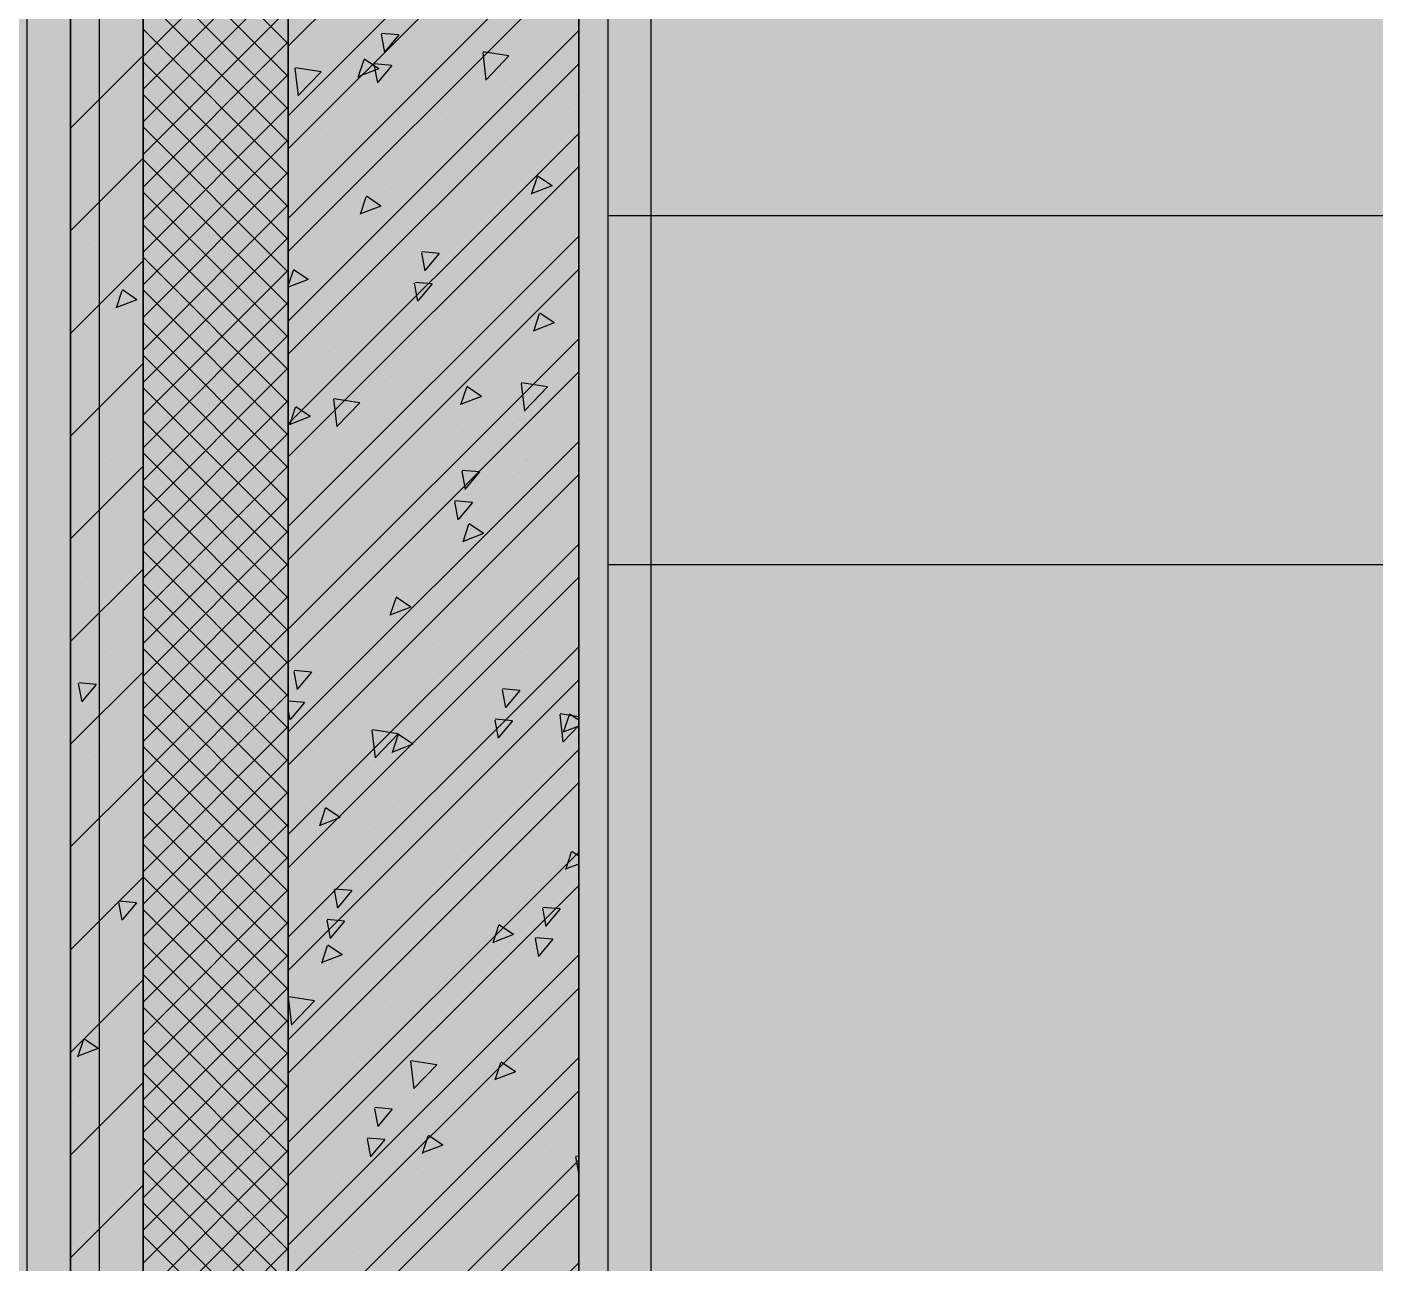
# Model space of a CAD drawing. Header units: inches. Extents: x 143994 to 247866, y 243815 to 272761.
# Drawn here: x 225158 to 226087, y 262375 to 263226 of the extents above; entities that cross this region are included whole.
import ezdxf

# ---------------------------------------------------------------- set-up
doc = ezdxf.new("R2010")
doc.units = ezdxf.units.IN
doc.header["$LTSCALE"] = 1000
doc.header["$MEASUREMENT"] = 0
doc.layers.get('DEFPOINTS').update_dxf_attribs({"color": 62})
for name, color, linetype in [('0-建筑1F', 127, 'Continuous'), ('0-建筑2F', 127, 'Continuous'), ('A-S-face(建筑粉刷线)', 136, 'Continuous'), ('A-Wall-Patn', 255, 'Continuous'), ('I-finish', 8, 'Continuous'), ('PUB_HATCH', 8, 'Continuous')]:
    doc.layers.add(name, color=color, linetype=linetype)
doc.layers.add('A-Wall', color=254, linetype='Continuous', lineweight=35)
doc.layers.add('W-保温层', color=8, linetype='Continuous', lineweight=13)

# ---------------------------------------------------------------- blocks, each defined once
blk = doc.blocks.new('144')
at = {"layer": 'A-S-face(建筑粉刷线)', "color": 127}
blk.add_line((641006.92, -376430.28), (641006.92, -380030.28), dxfattribs=at)
at = {"layer": 'A-Wall', "color": 127}
for p, q in [((640636.92, -376060.28), (640636.92, -379750.28)), ((640686.92, -379750.28), (640686.92, -376110.28)), ((640786.92, -376210.28), (640786.92, -379850.28)), ((640986.92, -380010.28), (640986.92, -376410.28))]:
    blk.add_line(p, q, dxfattribs=at)
at = {"layer": 'PUB_HATCH', "color": 127, "linetype": 'Continuous'}
for p, q in [((640986.92, -376791.34), (640786.92, -376991.34)), ((640986.92, -376862.05), (640786.92, -377062.05)), ((640986.92, -376932.76), (640786.92, -377132.76)), ((640679.75, -376940.65), (640679.75, -376940.65)), ((640878.53, -376934.72), (640878.53, -376934.72)), ((640686.92, -376949.92), (640636.92, -376999.92)), ((640641.41, -376945.2), (640641.41, -376945.2)), ((640659.9, -376948.22), (640659.9, -376948.22)), ((640893.28, -376949.67), (640893.28, -376949.67)), ((640920.83, -376947.8), (640923.04, -376966.79)), ((640938.92, -376950.19), (640921.13, -376947.43)), ((640938.92, -376950.19), (640923.34, -376966.43)), ((640845.94, -376956.14), (640848.25, -376968.68)), ((640858.18, -376956.69), (640846.23, -376955.64)), ((640858.18, -376956.69), (640848.54, -376968.18)), ((640674.82, -376961.61), (640674.82, -376961.61)), ((640951.07, -376975.15), (640951.07, -376975.15)), ((640985.72, -376977.28), (640985.72, -376977.28)), ((640979.98, -376986.31), (640979.98, -376986.31)), ((640834.43, -376995.17), (640834.43, -376995.17)), ((640859.41, -376993.91), (640859.41, -376993.91)), ((640986.92, -377003.47), (640786.92, -377203.47)), ((640809.35, -377000.5), (640809.35, -377000.5)), ((640876.1, -377001.3), (640876.1, -377001.3)), ((640686.92, -377020.63), (640636.92, -377070.63)), ((640811.32, -377024.46), (640811.32, -377024.46)), ((640672.39, -377028.19), (640672.39, -377028.19)), ((640918.08, -377028.98), (640918.08, -377028.98)), ((640639.96, -377042.31), (640639.96, -377042.31)), ((640882.36, -377039.08), (640882.36, -377039.08)), ((640840.41, -377047.32), (640836.35, -377059.41)), ((640850.65, -377053.53), (640836.65, -377058.91)), ((640850.65, -377053.53), (640840.7, -377046.82)), ((640853.49, -377051.33), (640853.49, -377051.33)), ((640977.54, -377052.89), (640977.54, -377052.89)), ((640933.11, -377056.16), (640933.11, -377056.16)), ((640960.25, -377055.84), (640960.25, -377055.84)), ((640806.8, -377072.79), (640806.8, -377072.79)), ((640873.67, -377067.88), (640873.67, -377067.88)), ((640649.08, -377079.12), (640649.08, -377079.12)), ((640986.92, -377074.18), (640786.92, -377274.18)), ((640686.92, -377091.34), (640636.92, -377141.34)), ((640680.99, -377089.36), (640680.99, -377089.36)), ((640669.96, -377094.77), (640669.96, -377094.77)), ((640873.69, -377106.58), (640876, -377119.12)), ((640885.93, -377107.12), (640873.98, -377106.08)), ((640885.93, -377107.13), (640876.29, -377118.62)), ((640672.37, -377111.83), (640668.31, -377123.91)), ((640682.61, -377118.04), (640668.6, -377123.41)), ((640682.61, -377118.04), (640672.66, -377111.33)), ((640959.79, -377127.85), (640955.74, -377139.93)), ((640956.24, -377125.07), (640956.24, -377125.07)), ((640970.03, -377134.06), (640960.08, -377127.35)), ((640975.11, -377119.46), (640975.11, -377119.46)), ((640871.23, -377134.46), (640871.23, -377134.46)), ((640880.5, -377135.05), (640880.5, -377135.05)), ((640970.03, -377134.06), (640956.03, -377139.43)), ((640986.92, -377144.89), (640786.92, -377344.89)), ((640814.54, -377153.53), (640814.54, -377153.53)), ((640686.92, -377162.05), (640636.92, -377212.05)), ((640667.53, -377161.35), (640667.53, -377161.35)), ((640874.1, -377158.41), (640874.1, -377158.41)), ((640921.3, -377158.04), (640921.3, -377158.04)), ((640947.35, -377175.73), (640949.55, -377194.72)), ((640965.43, -377178.12), (640947.65, -377175.36)), ((640965.43, -377178.12), (640949.86, -377194.36)), ((640791.75, -377192.35), (640787.69, -377204.44)), ((640801.99, -377198.56), (640792.04, -377191.85)), ((640972.68, -377186.04), (640972.68, -377186.04)), ((640640.82, -377198.46), (640640.82, -377198.46)), ((640801.99, -377198.56), (640787.98, -377203.94)), ((640868.8, -377201.04), (640868.8, -377201.04)), ((640953.7, -377197.37), (640953.7, -377197.37)), ((640903.63, -377203.96), (640903.63, -377203.96)), ((640986.92, -377215.61), (640786.92, -377415.61)), ((640827.88, -377213.93), (640827.88, -377213.93)), ((640665.09, -377227.92), (640665.09, -377227.92)), ((640950.48, -377228.41), (640950.48, -377228.41)), ((640686.92, -377232.76), (640636.92, -377282.76)), ((640651.5, -377237.15), (640651.5, -377237.15)), ((640839.34, -377232.84), (640839.34, -377232.84)), ((640946.11, -377237.35), (640946.11, -377237.35)), ((640833.84, -377248.43), (640833.84, -377248.43)), ((640667.98, -377250.68), (640667.98, -377250.68)), ((640901.44, -377257.02), (640903.75, -377269.56)), ((640913.68, -377257.56), (640901.73, -377256.52)), ((640913.68, -377257.56), (640904.04, -377269.05)), ((640970.25, -377252.62), (640970.25, -377252.62)), ((640866.37, -377267.62), (640866.37, -377267.62)), ((640881.51, -377259.7), (640881.51, -377259.7)), ((640901.08, -377276.25), (640901.08, -377276.25)), ((640911.13, -377272.88), (640907.07, -377284.96)), ((640921.37, -377279.09), (640911.42, -377272.38)), ((640986.92, -377286.32), (640786.92, -377486.32)), ((640851.02, -377282.84), (640851.02, -377282.84)), ((640921.37, -377279.09), (640907.36, -377284.46)), ((640662.66, -377294.5), (640662.66, -377294.5)), ((640881.77, -377292.34), (640881.77, -377292.34)), ((640686.92, -377303.47), (640636.92, -377353.47)), ((640648.96, -377309.44), (640648.96, -377309.44)), ((640967.82, -377319.2), (640967.82, -377319.2)), ((640648.49, -377332.38), (640648.49, -377332.38)), ((640863.94, -377334.2), (640863.94, -377334.2)), ((640974.78, -377338.5), (640974.78, -377338.5)), ((640986.92, -377357.03), (640786.92, -377557.03)), ((640848.47, -377355.13), (640848.47, -377355.13)), ((640660.23, -377361.08), (640660.23, -377361.08)), ((640798.4, -377361.72), (640798.4, -377361.72)), ((640842.57, -377361.9), (640842.57, -377361.9)), ((640949.33, -377366.41), (640949.33, -377366.41)), ((640686.92, -377374.18), (640636.92, -377424.18)), ((640642.28, -377382.36), (640644.6, -377394.89)), ((640654.53, -377382.9), (640642.57, -377381.86)), ((640654.53, -377382.9), (640644.89, -377394.39)), ((640965.38, -377385.78), (640965.38, -377385.78)), ((640797.98, -377395.45), (640786.92, -377394.48)), ((640797.98, -377395.45), (640788.34, -377406.94)), ((640786.92, -377401.34), (640788.05, -377407.44)), ((640861.51, -377400.77), (640861.51, -377400.77)), ((640941.43, -377408), (640929.48, -377406.96)), ((640973.86, -377403.66), (640976.07, -377422.65)), ((640986.92, -377405.27), (640974.16, -377403.29)), ((640873.51, -377411.67), (640873.51, -377411.67)), ((640929.19, -377407.46), (640931.5, -377419.99)), ((640941.43, -377408), (640931.79, -377419.49)), ((640986.92, -377411.29), (640976.37, -377422.28)), ((640862.46, -377417.91), (640858.41, -377429.99)), ((640872.71, -377424.12), (640858.7, -377429.49)), ((640872.71, -377424.12), (640862.76, -377417.41)), ((640922.17, -377417.38), (640922.17, -377417.38)), ((640653.84, -377432.19), (640653.84, -377432.19)), ((640657.8, -377427.66), (640657.8, -377427.66)), ((640986.92, -377427.74), (640786.92, -377627.74)), ((640795.86, -377434.01), (640795.86, -377434.01)), ((640867.37, -377441.21), (640867.37, -377441.21)), ((640686.92, -377444.89), (640636.92, -377494.89)), ((640640.23, -377451.71), (640640.23, -377451.71)), ((640670.04, -377450.58), (640670.04, -377450.58)), ((640962.95, -377452.36), (640962.95, -377452.36)), ((640974.14, -377445.72), (640974.14, -377445.72)), ((640802.78, -377463.56), (640802.78, -377463.56)), ((640859.07, -377467.35), (640859.07, -377467.35)), ((640909.54, -377468.07), (640909.54, -377468.07)), ((640945.3, -377486.29), (640945.3, -377486.29)), ((640949.89, -377481.66), (640949.89, -377481.66)), ((640655.37, -377494.24), (640655.37, -377494.24)), ((640986.92, -377498.45), (640786.92, -377698.45)), ((640869.55, -377496.27), (640869.55, -377496.27)), ((640981.85, -377498.43), (640977.79, -377510.52)), ((640986.92, -377501.16), (640982.14, -377497.93)), ((640833.25, -377501.68), (640833.25, -377501.68)), ((640986.92, -377506.62), (640978.08, -377510.02)), ((640686.92, -377515.61), (640636.92, -377565.61)), ((640960.52, -377518.94), (640960.52, -377518.94)), ((640670.03, -377532.8), (640672.35, -377545.33)), ((640682.28, -377533.34), (640670.32, -377532.29)), ((640682.28, -377533.34), (640672.64, -377544.83)), ((640856.64, -377533.93), (640856.64, -377533.93)), ((640813.49, -377545.35), (640815.8, -377557.88)), ((640825.73, -377545.89), (640813.78, -377544.84)), ((640825.73, -377545.89), (640816.09, -377557.38)), ((640881.18, -377545.6), (640881.18, -377545.6)), ((640652.93, -377560.82), (640652.93, -377560.82)), ((640657.07, -377561.25), (640657.07, -377561.25)), ((640813.8, -377562.94), (640809.75, -377575.02)), ((640824.04, -377569.15), (640814.09, -377562.44)), ((640942.75, -377558.58), (640942.75, -377558.58)), ((640956.94, -377557.9), (640959.25, -377570.43)), ((640969.18, -377558.44), (640957.23, -377557.39)), ((640969.18, -377558.44), (640959.54, -377569.93)), ((640986.92, -377569.16), (640786.92, -377769.16)), ((640824.04, -377569.15), (640810.04, -377574.52)), ((640870.59, -377570.27), (640870.59, -377570.27)), ((640892.68, -377565.18), (640892.68, -377565.18)), ((640816.94, -377575.15), (640816.94, -377575.15)), ((640977.36, -377574.78), (640977.36, -377574.78)), ((640686.92, -377586.32), (640636.92, -377636.32)), ((640647.9, -377585.64), (640647.9, -377585.64)), ((640958.09, -377585.52), (640958.09, -377585.52)), ((640640.56, -377598.37), (640640.56, -377598.37)), ((640786.93, -377598.48), (640789.14, -377617.47)), ((640805.02, -377600.87), (640787.23, -377598.11)), ((640805.02, -377600.87), (640789.44, -377617.11)), ((640854.21, -377600.51), (640854.21, -377600.51)), ((640645.76, -377627.44), (640641.7, -377639.53)), ((640656, -377633.65), (640646.05, -377626.94)), ((640650.5, -377627.4), (640650.5, -377627.4)), ((640656, -377633.65), (640641.99, -377639.03)), ((640890.14, -377637.47), (640890.14, -377637.47)), ((640681.87, -377640.56), (640681.87, -377640.56)), ((640986.92, -377639.87), (640786.92, -377839.87)), ((640788.63, -377645.07), (640788.63, -377645.07)), ((640840.07, -377644.06), (640840.07, -377644.06)), ((640933.18, -377643.46), (640929.13, -377655.55)), ((640943.42, -377649.67), (640933.48, -377642.96)), ((640686.92, -377657.03), (640636.92, -377707.03)), ((640895.4, -377649.58), (640895.4, -377649.58)), ((640943.42, -377649.67), (640929.42, -377655.05)), ((640955.66, -377652.09), (640955.66, -377652.09)), ((640872.92, -377664.93), (640872.92, -377664.93)), ((640638.01, -377670.66), (640638.01, -377670.66)), ((640830.8, -377671.93), (640830.8, -377671.93)), ((640851.78, -377667.09), (640851.78, -377667.09)), ((640937.57, -377676.44), (640937.57, -377676.44)), ((640648.07, -377693.98), (640648.07, -377693.98)), ((640841.24, -377695.78), (640843.55, -377708.32)), ((640853.48, -377696.33), (640841.53, -377695.28)), ((640853.48, -377696.33), (640843.84, -377707.82)), ((640963.83, -377699.72), (640963.83, -377699.72)), ((640639.64, -377704.97), (640639.64, -377704.97)), ((640986.92, -377710.58), (640786.92, -377910.58)), ((640984.69, -377708.34), (640986.92, -377720.44)), ((640986.92, -377708), (640984.98, -377707.83)), ((640837.52, -377716.35), (640837.52, -377716.35)), ((640953.22, -377718.67), (640953.22, -377718.67)), ((640686.92, -377727.74), (640636.92, -377777.74)), ((640787.46, -377722.94), (640787.46, -377722.94)), ((640849.35, -377733.67), (640849.35, -377733.67)), ((640949.3, -377734.92), (640949.3, -377734.92)), ((640832.66, -377754.94), (640832.66, -377754.94)), ((640645.64, -377760.55), (640645.64, -377760.55)), ((640685.09, -377769.62), (640685.09, -377769.62)), ((640791.86, -377774.13), (640791.86, -377774.13)), ((640986.92, -377781.29), (640786.92, -377981.29)), ((640898.62, -377778.64), (640898.62, -377778.64)), ((640911.22, -377778.6), (640911.22, -377778.6))]:
    blk.add_line(p, q, dxfattribs=at)
at = {"layer": 'W-保温层', "color": 127}
for p, q in [((640686.92, -376110.28), (640686.92, -379850.28)), ((640786.92, -379850.28), (640786.92, -376210.28))]:
    blk.add_line(p, q, dxfattribs=at)
at = {"layer": 'W-保温层', "color": 127, "linetype": 'Continuous'}
for p, q in [((640686.92, -376841.93), (640786.92, -376941.93)), ((640786.92, -376850.63), (640686.92, -376950.63)), ((640686.92, -376886.83), (640786.92, -376986.83)), ((640786.92, -376895.53), (640686.92, -376995.53)), ((640686.92, -376931.73), (640786.92, -377031.73)), ((640786.92, -376940.43), (640686.92, -377040.43)), ((640686.92, -376976.63), (640786.92, -377076.63)), ((640786.92, -376985.33), (640686.92, -377085.33)), ((640686.92, -377021.53), (640786.92, -377121.53)), ((640786.92, -377030.24), (640686.92, -377130.24)), ((640686.92, -377066.43), (640786.92, -377166.43)), ((640786.92, -377075.14), (640686.92, -377175.14)), ((640686.92, -377111.33), (640786.92, -377211.33)), ((640786.92, -377120.04), (640686.92, -377220.04)), ((640686.92, -377156.23), (640786.92, -377256.23)), ((640786.92, -377164.94), (640686.92, -377264.94)), ((640686.92, -377201.14), (640786.92, -377301.14)), ((640786.92, -377209.84), (640686.92, -377309.84)), ((640686.92, -377246.04), (640786.92, -377346.04)), ((640786.92, -377254.74), (640686.92, -377354.74)), ((640686.92, -377290.94), (640786.92, -377390.94)), ((640786.92, -377299.64), (640686.92, -377399.64)), ((640686.92, -377335.84), (640786.92, -377435.84)), ((640786.92, -377344.54), (640686.92, -377444.54)), ((640686.92, -377380.74), (640786.92, -377480.74)), ((640786.92, -377389.45), (640686.92, -377489.45)), ((640686.92, -377425.64), (640786.92, -377525.64)), ((640786.92, -377434.35), (640686.92, -377534.35)), ((640686.92, -377470.54), (640786.92, -377570.54)), ((640786.92, -377479.25), (640686.92, -377579.25)), ((640686.92, -377515.44), (640786.92, -377615.44)), ((640786.92, -377524.15), (640686.92, -377624.15)), ((640686.92, -377560.35), (640786.92, -377660.35)), ((640786.92, -377569.05), (640686.92, -377669.05)), ((640686.92, -377605.25), (640786.92, -377705.25)), ((640786.92, -377613.95), (640686.92, -377713.95)), ((640686.92, -377650.15), (640786.92, -377750.15)), ((640786.92, -377658.85), (640686.92, -377758.85)), ((640686.92, -377695.05), (640786.92, -377795.05)), ((640786.92, -377703.76), (640686.92, -377803.76)), ((640686.92, -377739.95), (640786.92, -377839.95)), ((640786.92, -377748.66), (640686.92, -377848.66))]:
    blk.add_line(p, q, dxfattribs=at)
blk = doc.blocks.new('1442323')
at = {"layer": 'A-S-face(建筑粉刷线)', "color": 127}
blk.add_line((683056.92, -376519.31), (683056.92, -380239.31), dxfattribs=at)
at = {"layer": 'A-Wall', "color": 127}
for p, q in [((682686.92, -376149.31), (682686.92, -380239.31)), ((682736.92, -380239.31), (682736.92, -376199.31)), ((682836.92, -376299.31), (682836.92, -380239.31)), ((683036.92, -380239.31), (683036.92, -376499.31))]:
    blk.add_line(p, q, dxfattribs=at)
at = {"layer": 'I-finish', "color": 127}
for p, q in [((685636.92, -377149.31), (683056.92, -377149.31)), ((683056.92, -377389.31), (685396.92, -377389.31))]:
    blk.add_line(p, q, dxfattribs=at)
at = {"layer": 'PUB_HATCH', "color": 127, "linetype": 'Continuous'}
for p, q in [((683036.92, -376832.51), (682836.92, -377032.51)), ((683036.92, -376903.22), (682836.92, -377103.22)), ((683036.92, -376973.94), (682836.92, -377173.94)), ((682837.81, -377024.49), (682837.81, -377024.49)), ((682873.71, -377020.28), (682873.71, -377020.28)), ((682900.89, -377024.27), (682903.2, -377036.81)), ((682913.13, -377024.78), (682901.18, -377023.74)), ((682913.13, -377024.78), (682903.49, -377036.27)), ((682691.41, -377034.23), (682691.41, -377034.23)), ((682729.75, -377029.68), (682729.75, -377029.68)), ((682944.57, -377029), (682944.57, -377029)), ((682736.92, -377038.95), (682686.92, -377088.95)), ((682709.9, -377037.25), (682709.9, -377037.25)), ((683036.92, -377044.65), (682836.92, -377244.65)), ((682888.96, -377041.91), (682884.91, -377053.99)), ((682899.21, -377048.08), (682889.26, -377041.37)), ((682724.82, -377050.64), (682724.82, -377050.64)), ((682841.51, -377047.72), (682843.72, -377066.71)), ((682859.6, -377050.09), (682841.81, -377047.33)), ((682859.6, -377050.09), (682844.02, -377066.32)), ((682879.98, -377051.36), (682879.98, -377051.36)), ((682899.21, -377048.08), (682885.2, -377053.46)), ((683011.13, -377050.6), (683011.13, -377050.6)), ((682910.11, -377063.4), (682910.11, -377063.4)), ((682986.74, -377055.87), (682986.74, -377055.87)), ((682896.85, -377089.19), (682896.85, -377089.19)), ((682946.91, -377082.6), (682946.91, -377082.6)), ((682736.92, -377109.66), (682686.92, -377159.66)), ((682722.39, -377117.22), (682722.39, -377117.22)), ((683036.92, -377115.36), (682836.92, -377315.36)), ((682963.63, -377111.1), (682963.63, -377111.1)), ((683008.7, -377117.17), (683008.7, -377117.17)), ((683008.35, -377122.43), (683004.29, -377134.52)), ((683018.59, -377128.61), (683008.64, -377121.9)), ((682689.96, -377131.34), (682689.96, -377131.34)), ((682846.99, -377131.12), (682846.99, -377131.12)), ((682907.68, -377129.98), (682907.68, -377129.98)), ((683018.59, -377128.61), (683004.58, -377133.98)), ((683020.61, -377144.85), (683020.61, -377144.85)), ((682841.03, -377153.56), (682841.03, -377153.56)), ((682894.3, -377161.48), (682894.3, -377161.48)), ((682947.8, -377158.07), (682947.8, -377158.07)), ((682699.08, -377168.15), (682699.08, -377168.15)), ((682844.23, -377168.07), (682844.23, -377168.07)), ((682928.64, -377174.71), (682930.95, -377187.25)), ((682940.88, -377175.22), (682928.93, -377174.18)), ((682736.92, -377180.37), (682686.92, -377230.37)), ((682719.96, -377183.8), (682719.96, -377183.8)), ((682730.99, -377178.39), (682730.99, -377178.39)), ((682940.88, -377175.22), (682931.24, -377186.71)), ((683006.27, -377183.75), (683006.27, -377183.75)), ((683036.92, -377186.07), (682836.92, -377386.07)), ((682840.3, -377186.94), (682836.92, -377197.01)), ((682850.54, -377193.11), (682836.92, -377198.34)), ((682850.54, -377193.11), (682840.59, -377186.4)), ((682722.37, -377200.86), (682718.31, -377212.94)), ((682732.61, -377207.07), (682722.66, -377200.36)), ((682905.25, -377196.56), (682905.25, -377196.56)), ((682923.37, -377201.11), (682923.37, -377201.11)), ((682732.61, -377207.07), (682718.6, -377212.44)), ((682968, -377223.73), (682968, -377223.73)), ((682865.84, -377232.87), (682865.84, -377232.87)), ((682972.6, -377237.38), (682972.6, -377237.38)), ((682841.69, -377240.36), (682841.69, -377240.36)), ((682971.29, -377245.02), (682971.29, -377245.02)), ((682736.92, -377251.08), (682686.92, -377301.08)), ((682717.53, -377250.37), (682717.53, -377250.37)), ((683036.92, -377256.78), (682836.92, -377456.78)), ((683003.84, -377250.33), (683003.84, -377250.33)), ((682854.66, -377265.04), (682854.66, -377265.04)), ((682902.82, -377263.14), (682902.82, -377263.14)), ((682908.01, -377259.73), (682908.01, -377259.73)), ((682959.68, -377267.46), (682955.63, -377279.55)), ((682969.92, -377273.64), (682959.98, -377266.93)), ((683014.77, -377264.24), (683014.77, -377264.24)), ((682868.03, -377275.65), (682870.24, -377294.64)), ((682886.12, -377278.01), (682868.33, -377275.25)), ((682969.92, -377273.64), (682955.92, -377279.01)), ((682886.12, -377278.01), (682870.54, -377294.25)), ((682690.82, -377287.49), (682690.82, -377287.49)), ((682991.13, -377292.64), (682991.13, -377292.64)), ((682915.38, -377302.61), (682915.38, -377302.61)), ((682736.92, -377321.79), (682686.92, -377371.79)), ((682715.09, -377316.95), (682715.09, -377316.95)), ((683001.4, -377316.91), (683001.4, -377316.91)), ((682701.5, -377326.18), (682701.5, -377326.18)), ((683036.92, -377327.49), (682836.92, -377527.49)), ((682900.38, -377329.72), (682900.38, -377329.72)), ((682956.39, -377325.15), (682958.7, -377337.69)), ((682968.63, -377325.66), (682956.68, -377324.61)), ((682968.63, -377325.66), (682958.99, -377337.15)), ((682717.98, -377339.71), (682717.98, -377339.71)), ((682869.06, -377361.93), (682869.06, -377361.93)), ((682963.04, -377364.35), (682963.04, -377364.35)), ((682975.82, -377366.44), (682975.82, -377366.44)), ((682988.58, -377364.93), (682988.58, -377364.93)), ((682938.51, -377371.52), (682938.51, -377371.52)), ((682712.66, -377383.53), (682712.66, -377383.53)), ((682846.4, -377384.38), (682846.4, -377384.38)), ((682862.77, -377381.5), (682862.77, -377381.5)), ((682998.97, -377383.49), (682998.97, -377383.49)), ((682736.92, -377392.5), (682686.92, -377442.5)), ((682897.95, -377396.29), (682897.95, -377396.29)), ((682698.96, -377398.47), (682698.96, -377398.47)), ((683036.92, -377398.2), (682836.92, -377598.2)), ((682911.02, -377412.49), (682906.96, -377424.58)), ((682921.26, -377418.67), (682911.31, -377411.96)), ((682698.49, -377421.41), (682698.49, -377421.41)), ((682921.26, -377418.67), (682907.26, -377424.04)), ((682893.86, -377441.24), (682893.86, -377441.24)), ((682935.97, -377443.82), (682935.97, -377443.82)), ((682710.23, -377450.11), (682710.23, -377450.11)), ((682885.9, -377450.41), (682885.9, -377450.41)), ((682996.54, -377450.07), (682996.54, -377450.07)), ((683000.63, -377445.75), (683000.63, -377445.75)), ((682852.93, -377463.55), (682840.98, -377462.5)), ((682922.78, -377454.37), (682922.78, -377454.37)), ((682736.92, -377463.21), (682686.92, -377513.21)), ((682692.28, -377471.39), (682694.6, -377483.92)), ((682704.53, -377471.93), (682692.57, -377470.88)), ((682704.53, -377471.93), (682694.89, -377483.42)), ((683036.92, -377468.91), (682836.92, -377668.91)), ((682840.69, -377463.04), (682843, -377475.57)), ((682852.93, -377463.55), (682843.29, -377475.04)), ((682895.52, -377462.87), (682895.52, -377462.87)), ((682936.03, -377468.1), (682936.03, -377468.1)), ((682984.14, -377475.59), (682986.45, -377488.12)), ((682996.38, -377476.1), (682984.43, -377475.05)), ((682996.38, -377476.1), (682986.74, -377487.59)), ((682970.7, -377498.28), (682970.7, -377498.28)), ((683030.4, -377493.02), (683026.35, -377505.1)), ((683036.92, -377496.68), (683030.69, -377492.48)), ((682894.54, -377503.57), (682896.75, -377522.57)), ((682912.63, -377505.94), (682894.85, -377503.18)), ((682912.63, -377505.94), (682897.06, -377522.18)), ((683009.67, -377506.07), (683009.67, -377506.07)), ((683036.92, -377500.62), (683026.64, -377504.57)), ((682707.8, -377516.69), (682707.8, -377516.69)), ((682854.07, -377518.3), (682854.07, -377518.3)), ((682994.11, -377516.65), (682994.11, -377516.65)), ((682703.84, -377521.22), (682703.84, -377521.22)), ((682883.35, -377522.7), (682883.35, -377522.7)), ((682736.92, -377533.92), (682686.92, -377583.92)), ((682893.09, -377529.45), (682893.09, -377529.45)), ((682690.23, -377540.74), (682690.23, -377540.74)), ((682720.04, -377539.61), (682720.04, -377539.61)), ((683036.92, -377539.62), (682836.92, -377739.62)), ((682862.36, -377557.52), (682858.3, -377569.61)), ((682872.6, -377563.7), (682858.59, -377569.07)), ((682872.6, -377563.7), (682862.65, -377556.99)), ((682897.09, -377570.3), (682897.09, -377570.3)), ((682705.37, -377583.27), (682705.37, -377583.27)), ((682991.68, -377583.23), (682991.68, -377583.23)), ((683003.85, -377574.81), (683003.85, -377574.81)), ((683032.8, -377574.98), (683032.8, -377574.98)), ((682957.05, -377584.95), (682957.05, -377584.95)), ((682890.66, -377596.03), (682890.66, -377596.03)), ((682736.92, -377604.64), (682686.92, -377654.64)), ((683036.92, -377610.33), (682836.92, -377810.33)), ((682868.44, -377613.48), (682870.75, -377626.01)), ((682880.68, -377613.99), (682868.73, -377612.94)), ((682880.68, -377613.99), (682871.04, -377625.48)), ((682962.45, -377617.61), (682962.45, -377617.61)), ((682720.03, -377621.83), (682722.35, -377634.36)), ((682732.28, -377622.37), (682720.32, -377621.32)), ((682732.28, -377622.37), (682722.64, -377633.86)), ((683011.89, -377626.03), (683014.2, -377638.56)), ((683024.13, -377626.54), (683012.18, -377625.49)), ((683024.13, -377626.54), (683014.49, -377638.03)), ((682845.81, -377637.63), (682845.81, -377637.63)), ((682981.74, -377638.05), (682977.68, -377650.13)), ((682991.98, -377644.22), (682982.03, -377637.51)), ((682991.98, -377644.22), (682977.98, -377649.6)), ((683030.25, -377647.27), (683030.25, -377647.27)), ((682702.93, -377649.85), (682702.93, -377649.85)), ((682707.07, -377650.28), (682707.07, -377650.28)), ((682921.89, -377649.61), (682921.89, -377649.61)), ((682980.18, -377653.86), (682980.18, -377653.86)), ((682989.25, -377649.81), (682989.25, -377649.81)), ((683028.66, -377654.12), (683028.66, -377654.12)), ((682888.22, -377662.61), (682888.22, -377662.61)), ((682904.44, -377663.83), (682904.44, -377663.83)), ((682736.92, -377675.35), (682686.92, -377725.35)), ((682697.9, -377674.67), (682697.9, -377674.67)), ((682857.3, -377671.96), (682857.3, -377671.96)), ((683036.92, -377681.04), (682836.92, -377881.04)), ((682964.06, -377676.47), (682964.06, -377676.47)), ((682690.56, -377687.4), (682690.56, -377687.4)), ((682922.19, -377707.62), (682922.19, -377707.62)), ((682695.76, -377716.47), (682691.7, -377728.56)), ((682706, -377722.68), (682691.99, -377728.06)), ((682706, -377722.68), (682696.05, -377715.97)), ((682700.5, -377716.43), (682700.5, -377716.43)), ((682986.81, -377716.38), (682986.81, -377716.38)), ((682731.87, -377729.59), (682731.87, -377729.59)), ((682885.79, -377729.19), (682885.79, -377729.19)), ((682921.06, -377731.5), (682923.27, -377750.5)), ((682939.15, -377733.87), (682921.36, -377731.11)), ((682977.64, -377726.15), (682977.64, -377726.15)), ((682939.15, -377733.87), (682923.57, -377750.1)), ((682927.57, -377732.74), (682927.57, -377732.74)), ((682736.92, -377746.06), (682686.92, -377796.06)), ((682851.82, -377742.72), (682851.82, -377742.72)), ((682688.01, -377759.69), (682688.01, -377759.69)), ((683036.92, -377751.75), (682836.92, -377951.75)), ((682970.12, -377751.54), (682970.12, -377751.54)), ((682896.19, -377763.91), (682898.5, -377776.45)), ((682908.43, -377764.42), (682896.48, -377763.38)), ((682908.43, -377764.42), (682898.79, -377775.92)), ((682853.48, -377771.56), (682853.48, -377771.56)), ((682698.07, -377783), (682698.07, -377783)), ((682925.11, -377778.67), (682925.11, -377778.67)), ((682933.07, -377783.08), (682929.02, -377795.16)), ((682943.32, -377789.25), (682933.37, -377782.54)), ((682984.38, -377782.96), (682984.38, -377782.96)), ((683031.88, -377783.18), (683031.88, -377783.18)), ((682689.64, -377794), (682689.64, -377794)), ((682883.36, -377795.77), (682883.36, -377795.77)), ((682943.32, -377789.25), (682929.31, -377794.63)), ((682925.02, -377805.03), (682925.02, -377805.03)), ((682874.96, -377811.63), (682874.96, -377811.63)), ((682736.92, -377816.77), (682686.92, -377866.77)), ((683036.92, -377822.46), (682836.92, -378022.46)), ((682695.64, -377849.58), (682695.64, -377849.58)), ((682981.95, -377849.54), (682981.95, -377849.54)), ((682735.09, -377858.65), (682735.09, -377858.65)), ((682843.15, -377853.47), (682843.15, -377853.47)), ((682949.92, -377857.98), (682949.92, -377857.98)), ((682880.93, -377862.35), (682880.93, -377862.35)), ((682998.72, -377867.29), (682998.72, -377867.29))]:
    blk.add_line(p, q, dxfattribs=at)
at = {"layer": 'W-保温层', "color": 127}
for p, q in [((682736.92, -380189.31), (682736.92, -376199.31)), ((682836.92, -376299.31), (682836.92, -380189.31))]:
    blk.add_line(p, q, dxfattribs=at)
at = {"layer": 'W-保温层', "color": 127, "linetype": 'Continuous'}
for p, q in [((682736.92, -376953.36), (682836.92, -377053.36)), ((682836.92, -376962.16), (682736.92, -377062.16)), ((682736.92, -376998.26), (682836.92, -377098.26)), ((682836.92, -377007.06), (682736.92, -377107.06)), ((682736.92, -377043.16), (682836.92, -377143.16)), ((682836.92, -377051.96), (682736.92, -377151.96)), ((682736.92, -377088.06), (682836.92, -377188.06)), ((682836.92, -377096.86), (682736.92, -377196.86)), ((682736.92, -377132.96), (682836.92, -377232.96)), ((682836.92, -377141.77), (682736.92, -377241.77)), ((682736.92, -377177.86), (682836.92, -377277.86)), ((682836.92, -377186.67), (682736.92, -377286.67)), ((682736.92, -377222.76), (682836.92, -377322.76)), ((682836.92, -377231.57), (682736.92, -377331.57)), ((682736.92, -377267.67), (682836.92, -377367.67)), ((682836.92, -377276.47), (682736.92, -377376.47)), ((682736.92, -377312.57), (682836.92, -377412.57)), ((682836.92, -377321.37), (682736.92, -377421.37)), ((682736.92, -377357.47), (682836.92, -377457.47)), ((682836.92, -377366.27), (682736.92, -377466.27)), ((682736.92, -377402.37), (682836.92, -377502.37)), ((682836.92, -377411.17), (682736.92, -377511.17)), ((682736.92, -377447.27), (682836.92, -377547.27)), ((682836.92, -377456.07), (682736.92, -377556.07)), ((682736.92, -377492.17), (682836.92, -377592.17)), ((682836.92, -377500.98), (682736.92, -377600.98)), ((682736.92, -377537.07), (682836.92, -377637.07)), ((682836.92, -377545.88), (682736.92, -377645.88)), ((682736.92, -377581.97), (682836.92, -377681.97)), ((682836.92, -377590.78), (682736.92, -377690.78)), ((682736.92, -377626.88), (682836.92, -377726.88)), ((682836.92, -377635.68), (682736.92, -377735.68)), ((682736.92, -377671.78), (682836.92, -377771.78)), ((682836.92, -377680.58), (682736.92, -377780.58)), ((682736.92, -377716.68), (682836.92, -377816.68)), ((682836.92, -377725.48), (682736.92, -377825.48)), ((682736.92, -377761.58), (682836.92, -377861.58)), ((682836.92, -377770.38), (682736.92, -377870.38)), ((682736.92, -377806.48), (682836.92, -377906.48)), ((682836.92, -377815.28), (682736.92, -377915.28)), ((682736.92, -377851.38), (682836.92, -377951.38)), ((682836.92, -377860.19), (682736.92, -377960.19))]:
    blk.add_line(p, q, dxfattribs=at)

msp = doc.modelspace()

# ---------------------------------------------------------------- hatches: boundary and pattern name
at = {"layer": 'DEFPOINTS'}
h = msp.add_hatch(dxfattribs=at)
h.set_pattern_fill('ANSI31', color=250)
h.set_pattern_definition([(45, (0, 0), (-1.122532015, 1.122532015), [])])
h.paths.add_polyline_path([(247866.03, 243814.78), (223286.02, 243814.78), (223286.02, 270814.78), (247866.03, 270814.78)])

# ---------------------------------------------------------------- linework, layer by layer
at = {"layer": 'A-Wall-Patn'}
for p, q in [((225238.2, 260406.11), (225238.2, 264096.1)), ((225588.2, 260096.11), (225588.2, 263746.1))]:
    msp.add_line(p, q, dxfattribs=at)
at = {"layer": 'A-Wall-Patn', "color": 11}
msp.add_lwpolyline([(215828.2, 253131.1), (215828.2, 260486.1), (217958.2, 260486.1), (217958.2, 264126.1), (222398.2, 264126.1), (222398.2, 264396.1), (223398.2, 264396.1), (223398.2, 260436.1), (225208.2, 260436.1), (225208.2, 264126.1), (230718.2, 264126.1), (230718.2, 258286.1), (232358.2, 258286.1), (232358.2, 261926.1), (237483.2, 261926.1), (237483.2, 262196.1), (238483.2, 262196.1), (238483.2, 261926.1), (242918.2, 261926.1), (242918.2, 258286.1), (245048.2, 258286.1), (245048.2, 250931.1)], dxfattribs=at)
at = {"layer": 'DEFPOINTS'}
msp.add_lwpolyline([(228698.2, 264066.1), (228638.2, 264066.1), (228638.2, 263946.1), (226838.2, 263946.1), (226838.2, 264226.1), (226818.2, 264226.1), (226818.2, 263946.1), (226713.2, 263946.1), (226713.2, 265071.1), (228613.2, 265071.1), (228613.2, 266421.1), (225813.2, 266421.1), (225813.2, 263966.1), (225768.2, 263966.1), (225708.2, 263966.1), (225708.2, 264226.1), (225688.2, 264226.1), (225688.2, 264126.1), (225158.2, 264126.1), (225158.2, 261536.1)], dxfattribs=at)

# ---------------------------------------------------------------- block references
at = {"layer": '0-建筑1F'}
msp.add_blockref('144', (-415448.72, 640156.38), dxfattribs=at)
at = {"layer": '0-建筑2F'}
msp.add_blockref('1442323', (-457498.72, 640245.41), dxfattribs=at)

doc.saveas('drawing.dxf')
